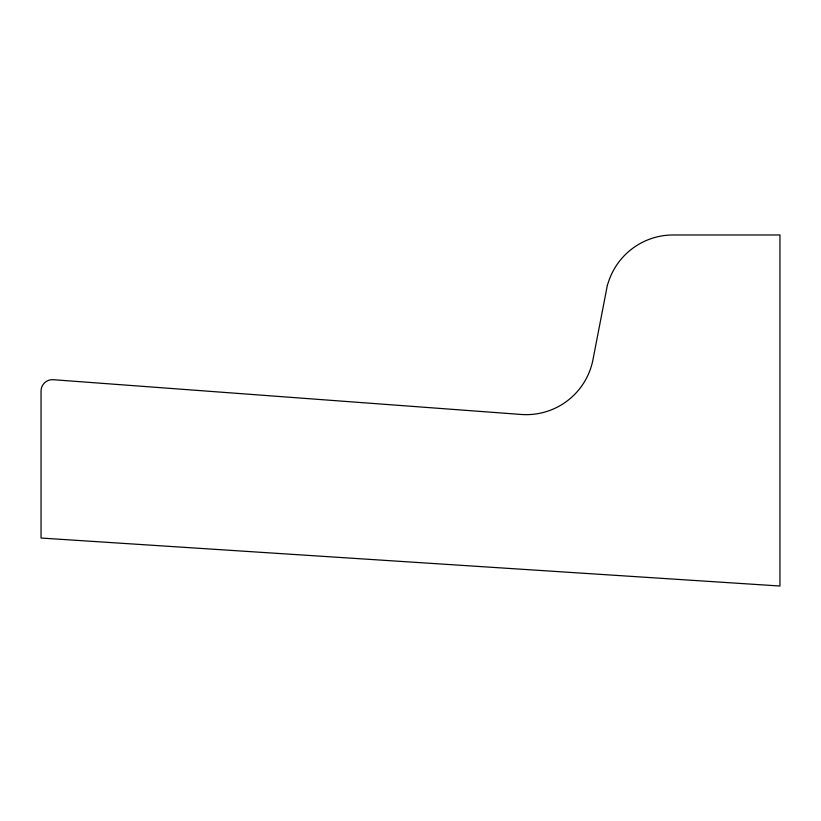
<?xml version="1.0" encoding="UTF-8"?>
<svg xmlns="http://www.w3.org/2000/svg" width="821" height="821" viewBox="0 0 821 821"><rect width="100%" height="100%" fill="white"/><g stroke="black" fill="none" stroke-linecap="round" stroke-linejoin="round"><path stroke-width="1.23" d="M607.366 285.256L592.978 359.608A67.948 67.948 0 0 1 521.243 414.461L53.211 379.702A11.32 11.32 0 0 0 41.05 390.991L41.05 538.042L779.95 586.02L779.95 234.98L673.097 234.98A67.948 67.948 0 0 0 608.648 281.439L607.366 285.256"/></g></svg>
